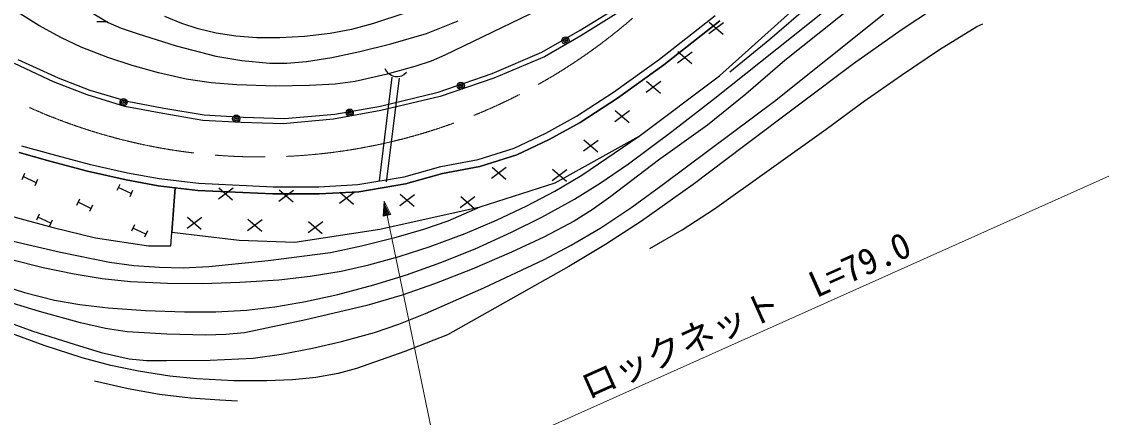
# Model space of a CAD drawing. Units: millimetres, scale not verified. Extents: x 40000 to 680000, y 20000 to 380000.
# Drawn here: x 230291 to 305921, y 244296 to 272007 of the extents above; entities that cross this region are included whole.
import ezdxf
from ezdxf.enums import TextEntityAlignment as Align

# ---------------------------------------------------------------- set-up
doc = ezdxf.new("R2010")
doc.units = ezdxf.units.MM
doc.header["$LTSCALE"] = 1000
doc.linetypes.add('CHAIN', pattern=[18.5, 12, -1.5, 3.5, -1.5])
for name, color, linetype, lineweight in [('S-BGD', 7, 'Continuous', 25), ('S-BMK', 2, 'CHAIN', 13), ('S-STR-HTXT', 7, 'Continuous', 13)]:
    doc.layers.add(name, color=color, linetype=linetype, lineweight=lineweight)
doc.styles.add('ＭＳ ゴシック', font='')
doc.styles.get('ＭＳ ゴシック').set_extended_font_data('MS Gothic')

msp = doc.modelspace()

# ---------------------------------------------------------------- linework, layer by layer
at = {"layer": 'S-BGD'}
for p, q in [((279174, 268210), (286197, 274530)), ((269410, 271401), (271770, 272853)), ((271930, 272540), (269449, 271009)), ((274980, 269387), (278866, 272437)), ((235569, 272007), (236318, 272007)), ((279190, 272053), (275279, 268983)), ((275279, 268983), (279190, 272053)), ((279448, 271926), (278421, 271157)), ((278449, 271961), (279419, 271121)), ((266739, 269857), (269410, 271401)), ((269449, 271009), (266906, 269540)), ((230023, 269363), (232843, 268066)), ((263244, 268375), (266739, 269857)), ((266906, 269540), (263370, 268041)), ((271750, 267065), (274980, 269387)), ((277254, 269868), (276227, 269099)), ((276255, 269903), (277225, 269063)), ((232525, 267791), (229796, 269072)), ((255856, 268527), (255764, 268697)), ((256008, 268347), (255856, 268527)), ((275279, 268983), (272030, 266649)), ((272030, 266649), (275279, 268983)), ((234882, 266885), (232525, 267791)), ((232843, 268066), (235081, 267201)), ((255352, 260856), (256252, 268120)), ((255848, 260793), (256748, 268057)), ((256199, 268222), (256008, 268347)), ((256371, 268161), (256199, 268222)), ((256489, 268140), (256371, 268161)), ((256672, 268139), (256489, 268140)), ((256894, 268192), (256672, 268139)), ((257062, 268285), (256894, 268192)), ((257241, 268438), (257062, 268285)), ((259474, 267077), (263244, 268375)), ((263370, 268041), (259618, 266760)), ((273539, 263987), (279174, 268210)), ((275060, 267810), (274033, 267041)), ((274061, 267845), (275031, 267005)), ((235081, 267201), (237686, 266429)), ((255428, 266089), (259474, 267077)), ((269152, 265381), (271750, 267065)), ((237518, 266072), (234882, 266885)), ((237686, 266429), (240255, 265935)), ((259618, 266760), (255462, 265791)), ((272030, 266649), (269408, 264948)), ((269408, 264948), (272030, 266649)), ((240185, 265572), (237518, 266072)), ((242976, 265072), (240185, 265572)), ((240255, 265935), (243075, 265472)), ((243075, 265472), (245803, 265317)), ((248715, 265224), (252240, 265533)), ((255462, 265791), (252144, 265166)), ((252240, 265533), (255428, 266089)), ((272866, 265751), (271839, 264983)), ((271867, 265787), (272837, 264947)), ((245674, 264947), (242976, 265072)), ((248620, 264854), (245674, 264947)), ((245803, 265317), (248715, 265224)), ((252144, 265166), (248620, 264854)), ((267006, 264197), (269152, 265381)), ((269408, 264948), (267232, 263748)), ((267232, 263748), (269408, 264948)), ((264792, 263151), (267006, 264197)), ((267656, 260715), (273539, 263987)), ((230281, 263310), (232405, 262718)), ((267232, 263748), (264974, 262680)), ((264974, 262680), (267232, 263748)), ((270672, 263693), (269645, 262925)), ((269673, 263729), (270643, 262889)), ((230126, 262831), (232280, 262231)), ((232280, 262231), (230126, 262831)), ((232405, 262718), (235026, 262035)), ((262274, 262354), (264792, 263151)), ((264974, 262680), (262396, 261865)), ((262396, 261865), (264974, 262680)), ((232280, 262231), (234915, 261544)), ((234915, 261544), (232280, 262231)), ((235026, 262035), (237714, 261421)), ((257078, 261148), (259653, 261853)), ((259653, 261853), (262274, 262354)), ((262396, 261865), (259766, 261362)), ((259766, 261362), (262396, 261865)), ((264241, 261788), (263214, 261019)), ((263243, 261824), (264213, 260983)), ((230503, 261373), (230301, 260934)), ((231308, 260729), (230402, 261153)), ((231409, 260948), (231207, 260510)), ((234915, 261544), (237624, 260926)), ((237624, 260926), (234915, 261544)), ((237624, 260926), (239854, 260513)), ((239854, 260513), (237624, 260926)), ((237714, 261421), (239928, 261011)), ((239928, 261011), (242684, 260692)), ((253847, 260601), (257078, 261148)), ((259766, 261362), (257185, 260655)), ((257185, 260655), (259766, 261362)), ((268478, 261635), (267451, 260867)), ((267479, 261671), (268449, 260831)), ((237163, 260610), (236961, 260172)), ((237968, 259967), (237062, 260391)), ((238069, 260186), (237867, 259748)), ((239854, 260513), (242643, 260190)), ((241055, 260374), (239854, 260513)), ((240739, 256319), (241055, 260374)), ((241055, 260374), (240813, 257275)), ((242643, 260190), (241055, 260374)), ((247894, 259939), (242643, 260190)), ((242643, 260190), (247894, 259939)), ((242684, 260692), (247906, 260442)), ((245101, 260340), (244074, 259571)), ((244102, 260376), (245072, 259535)), ((247906, 260442), (251114, 260442)), ((249337, 260187), (248310, 259418)), ((248339, 260223), (249309, 259382)), ((251114, 260442), (253847, 260601)), ((257185, 260655), (253903, 260100)), ((253903, 260100), (257185, 260655)), ((262410, 259037), (267656, 260715)), ((234347, 259573), (234145, 259135)), ((251128, 259939), (247894, 259939)), ((247894, 259939), (251128, 259939)), ((253903, 260100), (251128, 259939)), ((251128, 259939), (253903, 260100)), ((253574, 260035), (252547, 259266)), ((252576, 260071), (253546, 259230)), ((257811, 259882), (256784, 259113)), ((256812, 259918), (257782, 259077)), ((262047, 259730), (261020, 258961)), ((261049, 259766), (262019, 258925)), ((235152, 258930), (234246, 259354)), ((235253, 259149), (235051, 258711)), ((255387, 257471), (262410, 259037)), ((229137, 258508), (232496, 257598)), ((231532, 258536), (231330, 258098)), ((232337, 257893), (231431, 258317)), ((232438, 258112), (232236, 257674)), ((242907, 258282), (241880, 257513)), ((241908, 258318), (242878, 257477)), ((247143, 258129), (246116, 257360)), ((246145, 258165), (247115, 257324)), ((251380, 257977), (250353, 257208)), ((250382, 258013), (251352, 257172)), ((232496, 257598), (235459, 256859)), ((238192, 257773), (237990, 257335)), ((238997, 257130), (238091, 257554)), ((239098, 257349), (238896, 256911)), ((240813, 257275), (245533, 256716)), ((249419, 256576), (255387, 257471)), ((235459, 256859), (239187, 256319)), ((245533, 256716), (249419, 256576)), ((239187, 256319), (240739, 256319))]:
    msp.add_line(p, q, dxfattribs=at)
for points in [[(279891, 268498), (282690, 270775), (285519, 273214), (288084, 275458), (290630, 277552), (292793, 279339), (294880, 281204), (301869, 288026), (303988, 290189), (306355, 292452)], [(291311, 275327), (283741, 269283), (281008, 266924), (278328, 264745), (274909, 262296), (271556, 259760), (270258, 258822), (268994, 258038), (266864, 256922), (264600, 255857), (261843, 254671), (259206, 253651), (256938, 252863), (254478, 252124), (250197, 251116), (245900, 250218), (244601, 250094), (243204, 250064), (240469, 250116), (237678, 250282), (236165, 250526), (234407, 250923), (231534, 251700), (228607, 252606)], [(268551, 273845), (259924, 269653), (258968, 269235), (257830, 268859), (255797, 268299), (253652, 267819), (252250, 267635), (250454, 267525), (248051, 267494), (245367, 267575), (243573, 267726), (241821, 267980), (239871, 268418), (238035, 268933), (236321, 269489), (234456, 270212), (233080, 270860), (231500, 271729), (230010, 272679)], [(295318, 273696), (291908, 271417), (288563, 269058), (280855, 263253), (277321, 260607), (273707, 258033), (271183, 256403), (268613, 254870), (260127, 250070), (257139, 248908), (253753, 247711), (252469, 247377), (250894, 247095), (249257, 246927), (247459, 246851), (245149, 246862), (242555, 246988), (240665, 247186), (238489, 247527), (236531, 247938), (234537, 248464), (231873, 249326), (229401, 250230)], [(228067, 251421), (231080, 250344), (233973, 249418), (235873, 248844), (237817, 248387), (239046, 248281), (240448, 248279), (243504, 248302), (246512, 248444), (248491, 248723), (250656, 249137), (252699, 249599), (255013, 250233), (256720, 250816), (258576, 251562), (262656, 253357), (266845, 255321), (268793, 256351), (270864, 257570), (273037, 259024), (275308, 260673), (283032, 266445), (290671, 272542)], [(228589, 253649), (230499, 253047), (232588, 252512), (234359, 252198), (236345, 251958), (238963, 251772), (241699, 251688), (243898, 251697), (246032, 251811), (248017, 252044), (250187, 252413), (252444, 252904), (254958, 253568), (257251, 254275), (259647, 255131), (262059, 256106), (264613, 257258), (266728, 258318), (269006, 259578), (270805, 260685), (272793, 262038), (275845, 264303), (278841, 266654), (286389, 272653)], [(234802, 272869), (236357, 271955), (237254, 271550), (238389, 271166), (241106, 270321), (243904, 269587), (245726, 269292), (247658, 269099), (248857, 269098), (250248, 269205), (252024, 269486), (253980, 269913), (256159, 270453), (258651, 271184), (260869, 272053)], [(257138, 272602), (254936, 271874), (253390, 271465), (251902, 271173), (250115, 270961), (248373, 270864), (246774, 270872), (245294, 270988), (243911, 271206), (242663, 271504), (241520, 271872), (240323, 272373)], [(274302, 256115), (276546, 257437), (278825, 258903), (286653, 264479), (289229, 266388), (291917, 268248), (294571, 270048), (297193, 271663), (297627, 271844)], [(229484, 255372), (231810, 254784), (233971, 254342), (235945, 254022), (237907, 253806), (240502, 253689), (242968, 253682), (245566, 253753), (248311, 253932), (250497, 254181), (252667, 254535), (254622, 254969), (256744, 255553), (258915, 256254), (261353, 257163), (263564, 258098), (265689, 259105), (267636, 260137), (269534, 261258), (273539, 263987)], [(229706, 256626), (233020, 255858), (236447, 255176), (238156, 254941), (239951, 254805), (241617, 254777), (243412, 254863), (247567, 255290), (251929, 255847), (254101, 256299), (256537, 256920), (258463, 257466), (260168, 258062), (262410, 259037)], [(235407, 246854), (237747, 246324), (239940, 245934), (242124, 245675), (244164, 245531), (245410, 245467)]]:
    msp.add_lwpolyline(points, dxfattribs=at)
for centre, major_axis in [((268387, 270686), (0, 252)), ((268387, 270686), (0, 151)), ((268387, 270686), (0, 50.3)), ((261055, 267516), (0, 252)), ((261055, 267516), (0, 151)), ((261055, 267516), (0, 50.3)), ((237436, 266361), (0, 252)), ((237436, 266361), (0, 151)), ((237436, 266361), (0, 50.3)), ((245322, 265216), (0, 252)), ((253275, 265635), (0, 252)), ((253275, 265635), (0, 151)), ((253275, 265635), (0, 50.3)), ((245322, 265216), (0, 151)), ((245322, 265216), (0, 50.3))]:
    msp.add_ellipse(centre, major_axis=major_axis, ratio=0.992541, dxfattribs=at)
at = {"layer": 'S-BMK'}
msp.add_ellipse((247050, 302799), major_axis=(0, 40269), ratio=0.992541, start_param=2.262307, end_param=3.85093, dxfattribs=at)
at = {"layer": 'S-STR-HTXT'}
for p, q in [((245364, 233851), (314104, 264632)), ((255609, 258385), (255679, 259428)), ((255679, 259428), (261598, 230860)), ((255679, 259428), (256157, 258500)), ((255679, 258441), (255736, 259152)), ((255736, 259152), (256070, 258523)), ((255749, 258497), (255769, 258995)), ((255769, 258995), (255984, 258546)), ((255818, 258758), (255898, 258569)), ((255819, 258553), (255818, 258758)), ((256157, 258500), (255609, 258385)), ((256070, 258523), (255679, 258441)), ((255984, 258546), (255749, 258497)), ((255898, 258569), (255819, 258553))]:
    msp.add_line(p, q, dxfattribs=at)

# ---------------------------------------------------------------- texts
at = {"layer": 'S-STR-HTXT', "style": 'ＭＳ ゴシック'}
msp.add_text('ロックネット\u3000L=79.0', height=1833, rotation=24.059, dxfattribs=at).set_placement((270191, 245000), align=Align.BOTTOM_LEFT)

doc.saveas('drawing.dxf')
